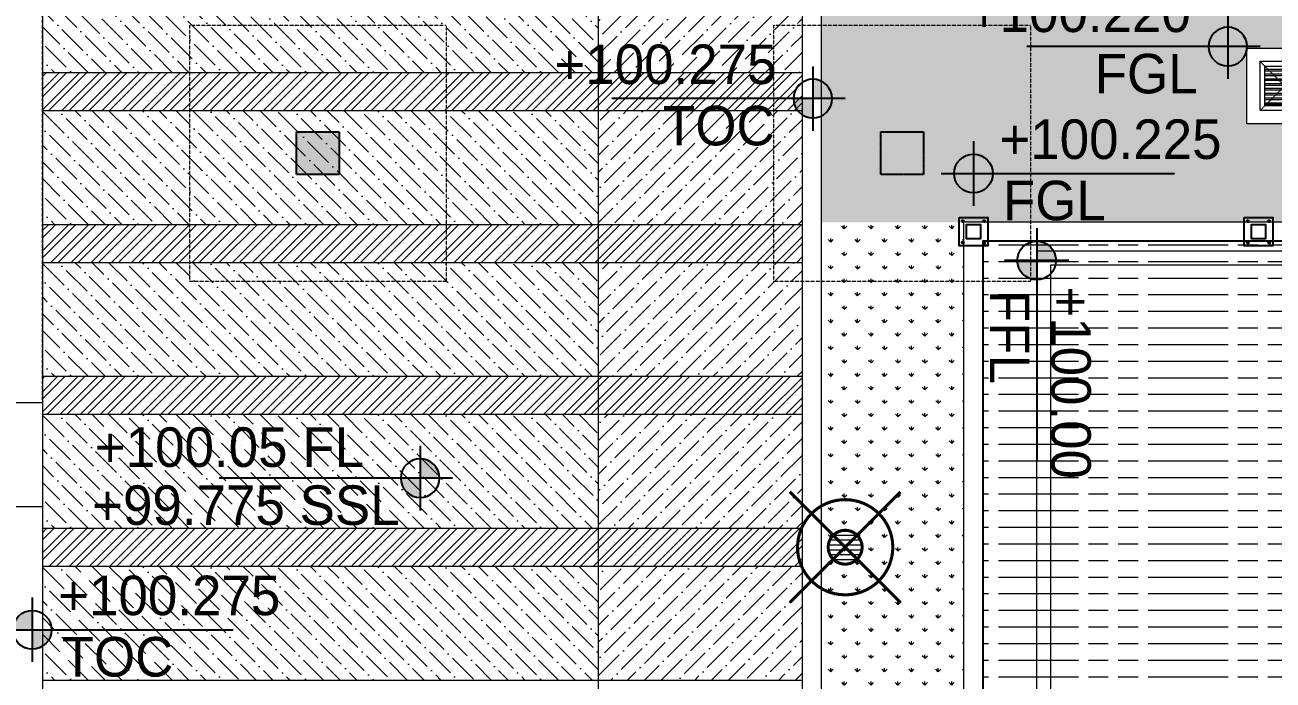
# Model space of a CAD drawing. Header units: millimetres. Extents: x 7964926 to 16080295, y -6277184 to -2986664.
# Drawn here: x 8023827 to 8036964, y -3129035 to -3122134 of the extents above; entities that cross this region are included whole.
import ezdxf

# ---------------------------------------------------------------- set-up
doc = ezdxf.new("R2010")
doc.units = ezdxf.units.MM
doc.header["$LTSCALE"] = 2000
doc.header["$MEASUREMENT"] = 0
for name, pattern in [('( Hidden )', [0.375, 0.25, -0.125]), ('1', [0, 0, 0]), ('DASHED2', [0.375, 0.25, -0.125]), ('HIDDEN', [0.375, 0.25, -0.125])]:
    doc.linetypes.add(name, pattern=pattern)
for name, color, linetype in [('a-col', 8, 'DASHED2'), ('a-hat col', 252, 'Continuous'), ('L-FL', 7, 'Continuous'), ('S - SECTION-SYB-100', 20, 'Continuous')]:
    doc.layers.add(name, color=color, linetype=linetype)
for name, color, linetype, lineweight in [('L - paving', 9, 'Continuous', 5), ('L- MS column', 7, 'Continuous', 20), ('L-CHAMBERS', 50, 'Continuous', 5), ('L-ELE 1', 24, 'Continuous', 20), ('L-ELE 2', 30, 'Continuous', 15), ('L-ELE 4', 27, 'Continuous', 9), ('L-HATCH-1', 9, 'Continuous', 5), ('L-lights', 213, 'Continuous', 0), ('L-Paver 400x400', 250, '1', 13), ('L-SHRUBS', 96, 'Continuous', 18), ('STR-Capital', 8, 'Continuous', 15), ('STR-Column', 250, 'Continuous', 15), ('STR-Podium Column', 250, 'Continuous', 15)]:
    doc.layers.add(name, color=color, linetype=linetype, lineweight=lineweight)
doc.styles.add('Century Gothic', font='GOTHIC.TTF')
doc.styles.get("Standard").update_dxf_attribs({"font": 'romans.shx', "width": 0.75})
pattern_1 = [(45, (0, 0), (66.29126073623883, 243.0679560328757), [312.5, -62.5, 0, -62.5])]
pattern_2 = [(90, (0.2653778046369553, -1.87726691365242e-05), (-141.4213562, 141.4213562), [37.5, -245.3427126]), (45, (0.2653778046369553, -1.87726691365242e-05), (-141.4213562373095, 141.4213562373095), [37.5, -162.5]), (135, (0.2653778046369553, -1.87726691365242e-05), (-141.4213562373095, -141.4213562373095), [37.5, -162.5])]
pattern_3 = [(45, (0, 0), (-106.0660171779821, 106.0660171779821), []), (45, (0, 75), (-106.0660171779821, 106.0660171779821), [])]

# ---------------------------------------------------------------- blocks, each defined once
blk = doc.blocks.new('basement - column')
at = {"layer": 'a-hat col'}
h = blk.add_hatch(color=256, dxfattribs=at)
h.dxf.hatch_style = 1
h.paths.add_polyline_path([(39049.99999997858, -37199.30829999782), (38599.99999997858, -37199.30829999782), (38599.99999997858, -37649.30829999782), (39049.99999997858, -37649.30829999782)])
h = blk.add_hatch(color=256, dxfattribs=at)
h.dxf.hatch_style = 1
h.paths.add_polyline_path([(45199.99999997113, -37199.30829999736), (44749.9999999702, -37199.30829999736), (44749.9999999702, -37649.30829999736), (45199.99999997113, -37649.30829999736)])
at = {"layer": 'a-col', "linetype": 'DASHED2', "ltscale": 0.001}
for points in [[(38599.99999997858, -37199.30829999782), (39049.99999997858, -37199.30829999782), (39049.99999997858, -37649.30829999782), (38599.99999997858, -37649.30829999782)], [(44749.9999999702, -37199.30829999736), (45199.99999997113, -37199.30829999736), (45199.99999997113, -37649.30829999736), (44749.9999999702, -37649.30829999736)]]:
    blk.add_lwpolyline(points, close=True, dxfattribs=at)
blk = doc.blocks.new('finish lvl')
h = blk.add_hatch(color=256)
edge = h.paths.add_edge_path()
edge.add_ellipse((0.03779312691722225, 0.003030802937928456), major_axis=(-0.030468540123942, 0.030468540123942), ratio=0.9999999999984531, start_angle=-45.0000000000443, end_angle=45.00000000010281)
edge.add_line((-0.005295895751714852, 0.003030802937701083), (0.03779312691722236, 0.003030802937701083))
edge.add_line((0.03779312691722225, 0.003030802937928456), (0.03779312691722225, 0.04611982560686556))
edge = h.paths.add_edge_path()
edge.add_ellipse((0.03779312691722225, 0.003030802937928456), major_axis=(-0.030468540123909, 0.030468540123909), ratio=0.9999999999995983, start_angle=134.9999999999885, end_angle=224.999999999953)
edge.add_line((0.0808821495866141, 0.003030802938383204), (0.03779312691767689, 0.003030802938383204))
edge.add_line((0.03779312691722225, 0.003030802937928456), (0.03779312691722225, -0.04005821973088135))
for p, q in [((0.03779312691676751, 0.07484584072017242), (0.03779312691722225, -0.06878423484386076)), ((-0.03402191086343009, 0.00303080293815583), (0.4857257542894331, 0.003030802937473709))]:
    blk.add_line(p, q)
blk.add_ellipse((0.037793126917677, 0.00303080293815583), major_axis=(-0.030468540123953, 0.030468540123953), ratio=0.9999999999978331, start_param=1.570796326794534, end_param=7.85398163397412)
at = {"layer": 'L-FL'}
for tag, p in [('%%P0.00', (0.1256311287966128, 0.03566715156830469)), ('FIN.LVL.', (0.1074625354408454, -0.1030079454646966))]:
    blk.add_attdef(tag, p, '', height=0.08000000000000004, dxfattribs=at)
blk = doc.blocks.new('base plate')
at = {"layer": 'L-ELE 4', "lineweight": 25}
h = blk.add_hatch(dxfattribs=at)
h.set_pattern_fill('ANSI31', color=9)
h.set_pattern_definition([(45, (0, 0), (-0.08838834764831845, 0.08838834764831845), [])])
edge = h.paths.add_edge_path()
edge.add_arc((8051298.690326469, -3135327.01882353), 10, 0, 360)
edge = h.paths.add_edge_path()
edge.add_arc((8051298.690326469, -3135102.01882353), 10, 0, 360)
edge = h.paths.add_edge_path()
edge.add_arc((8051073.690326469, -3135102.01882353), 10, 0, 360)
edge = h.paths.add_edge_path()
edge.add_arc((8051073.690326469, -3135327.01882353), 10, 0, 360)
blk.add_lwpolyline([(8051036.190326469, -3135064.51882353), (8051336.190326469, -3135064.51882353), (8051336.190326469, -3135364.51882353), (8051036.190326469, -3135364.51882353)], close=True, dxfattribs=at)
at = {"layer": 'L-ELE 4', "color": 7, "lineweight": 25}
blk.add_lwpolyline([(8051111.190326469, -3135139.51882353), (8051261.190326469, -3135139.51882353), (8051261.190326469, -3135289.51882353), (8051111.190326469, -3135289.51882353)], close=True, dxfattribs=at)
at = {"layer": 'L-ELE 4', "lineweight": 25}
for centre in [(8051073.690326469, -3135102.01882353), (8051298.690326469, -3135102.01882353), (8051073.690326469, -3135327.01882353), (8051298.690326469, -3135327.01882353)]:
    blk.add_circle(centre, 10, dxfattribs=at)
blk = doc.blocks.new('PL')
at = {"layer": 'L-lights'}
h = blk.add_hatch(dxfattribs=at)
h.set_pattern_fill('ANSI31', color=256, scale=32.5, style=0)
h.set_pattern_definition([(45, (5.943405767538934e-11, 1.438422714272747e-11), (-72.96458098368686, 72.96458098368687), [])])
edge = h.paths.add_edge_path()
edge.add_arc((-1.980708930204855e-10, -4.792233276873503e-11), 358.6952379030135, 89.65216382012761, 276.0669623147895)
edge.add_arc((-2.005542398819671e-10, -4.804645570288812e-11), 358.6952379030137, 276.0669623147899, 449.6521638201272)
at = {"layer": 'L-lights', "const_width": 65}
for points in [[(1.270153404675511e-09, -1658.684768646848), (1.270153404675511e-09, 1658.684768646877)], [(1658.676649893507, -2.17758473526645), (-1658.692887400218, -2.17758473526645)]]:
    blk.add_lwpolyline(points, dxfattribs=at)
for points in [[(6.123636782694438, 1008.676649893462, 1.057607136263516), (106.6097079497425, -1003.045588763812, 0.9455306849885294)], [(2.177584735642948, 358.6886279476718, 1.057607136266735), (37.91075155247358, -356.686204682835, 0.945530684985646)]]:
    blk.add_lwpolyline(points, format="xyb", close=True, dxfattribs=at)
blk = doc.blocks.new('CHAMBERS')
at = {"layer": 'L-Paver 400x400', "true_color": 0x636466}
h = blk.add_hatch(dxfattribs=at)
h.set_pattern_fill('ANSI32', color=251, scale=135, angle=315)
h.set_pattern_definition([(0, (0.4799343226477504, 1.417475164402276), (1.4210854715202e-14, 50.62500000000001), []), (0, (17.35493429470807, -15.45752480719239), (1.4210854715202e-14, 50.62500000000001), [])])
h.paths.add_polyline_path([(7999084.227367846, -3148057.704323237), (7998664.227367677, -3148057.704323237), (7998664.227367676, -3148477.704323041), (7999084.227367845, -3148477.704323041)])
at = {"layer": 'L-CHAMBERS', "color": 42}
for points in [[(7999274.227367846, -3148667.704323237), (7998474.227367848, -3148667.704323237), (7998474.227367848, -3147867.704323237), (7999274.227367846, -3147867.704323237)], [(7999134.227367846, -3148527.704323237), (7998614.227367848, -3148527.704323237), (7998614.227367848, -3148007.704323237), (7999134.227367846, -3148007.704323237)], [(7999084.227367846, -3148477.704323237), (7998664.227367848, -3148477.704323237), (7998664.227367848, -3148057.704323237), (7999084.227367846, -3148057.704323237)]]:
    blk.add_lwpolyline(points, close=True, dxfattribs=at)
at = {"layer": 'L-Paver 400x400', "color": 251, "linetype": '( Hidden )', "ltscale": 0.005, "true_color": 0x636466}
for p, q in [((7998614.227367848, -3148007.704323238), (7999134.227367847, -3148527.704323237)), ((7998614.227367847, -3148527.704323237), (7999134.227367847, -3148007.704323237))]:
    blk.add_line(p, q, dxfattribs=at)

msp = doc.modelspace()

# ---------------------------------------------------------------- hatches: boundary and pattern name
at = {"layer": 'L - paving'}
h = msp.add_hatch(dxfattribs=at)
h.set_pattern_fill('ANSI36', color=256, scale=1000, angle=90)
h.set_pattern_definition([(135, (8092342.28719265, -3196494.727903438), (-243.0679560328757, 66.29126073623885), [312.5, -62.5, 0, -62.5])])
h.paths.add_polyline_path([(8024011.253626472, -3121434.966466619), (8024011.253626473, -3122634.966466619), (8029861.253626471, -3122634.96646662), (8029861.253626473, -3121434.96646662)])
h = msp.add_hatch(dxfattribs=at)
h.set_pattern_fill('ANSI36', color=37, scale=1000)
h.set_pattern_definition(pattern_1)
h.paths.add_polyline_path([(8029861.253626473, -3121434.96646662), (8029861.253626473, -3122634.96646662), (8032011.253626462, -3122634.96646662), (8032011.253626466, -3121434.96646662)])
h = msp.add_hatch(dxfattribs=at)
h.set_pattern_fill('ANSI36', color=256, scale=1000, angle=90)
h.set_pattern_definition([(135, (8092342.28719265, -3198094.727903438), (-243.0679560328757, 66.29126073623885), [312.5, -62.5, 0, -62.5])])
h.paths.add_polyline_path([(8024011.253626473, -3123034.966466619), (8024011.253626474, -3124234.966466619), (8029861.253626471, -3124234.96646662), (8029861.253626473, -3123034.96646662)])
h = msp.add_hatch(dxfattribs=at)
h.set_pattern_fill('ANSI36', color=37, scale=1000)
h.set_pattern_definition(pattern_1)
h.paths.add_polyline_path([(8029861.253626473, -3123034.96646662), (8029861.253626473, -3124234.96646662), (8032011.253626462, -3124234.96646662), (8032011.253626466, -3123034.96646662)])
h = msp.add_hatch(dxfattribs=at)
h.set_pattern_fill('ANSI36', color=256, scale=1000, angle=90)
h.set_pattern_definition([(135, (8092342.28719265, -3199694.727903438), (-243.0679560328757, 66.29126073623885), [312.5, -62.5, 0, -62.5])])
h.paths.add_polyline_path([(8024011.253626472, -3124634.96646662), (8024011.253626473, -3125834.96646662), (8029861.253626471, -3125834.96646662), (8029861.253626473, -3124634.96646662)])
h = msp.add_hatch(dxfattribs=at)
h.set_pattern_fill('ANSI36', color=37, scale=1000)
h.set_pattern_definition(pattern_1)
h.paths.add_polyline_path([(8029861.253626473, -3124634.96646662), (8029861.253626473, -3125834.96646662), (8032011.253626462, -3125834.96646662), (8032011.253626466, -3124634.96646662)])
h = msp.add_hatch(dxfattribs=at)
h.set_pattern_fill('ANSI36', color=256, scale=1000, angle=90)
h.set_pattern_definition([(135, (8092342.28719265, -3201294.727903438), (-243.0679560328757, 66.29126073623885), [312.5, -62.5, 0, -62.5])])
h.paths.add_polyline_path([(8024011.253626474, -3126234.966466619), (8024011.253626473, -3127434.96646662), (8029861.253626471, -3127434.96646662), (8029861.253626473, -3126234.96646662)])
h = msp.add_hatch(dxfattribs=at)
h.set_pattern_fill('ANSI36', color=37, scale=1000)
h.set_pattern_definition(pattern_1)
h.paths.add_polyline_path([(8029861.253626473, -3126234.96646662), (8029861.253626473, -3127434.96646662), (8032011.253626462, -3127434.96646662), (8032011.253626466, -3126234.96646662)])
h = msp.add_hatch(dxfattribs=at)
h.set_pattern_fill('ANSI36', color=256, scale=1000, angle=90)
h.set_pattern_definition([(135, (8092342.28719265, -3202894.727903438), (-243.0679560328757, 66.29126073623885), [312.5, -62.5, 0, -62.5])])
h.paths.add_polyline_path([(8024011.253626472, -3127834.96646662), (8024011.253626473, -3129034.966466619), (8029861.253626471, -3129034.96646662), (8029861.253626473, -3127834.96646662)])
h = msp.add_hatch(dxfattribs=at)
h.set_pattern_fill('ANSI36', color=37, scale=1000)
h.set_pattern_definition(pattern_1)
h.paths.add_polyline_path([(8029861.253626473, -3127834.96646662), (8029861.253626473, -3129034.96646662), (8032011.253626462, -3129034.96646662), (8032011.253626466, -3127834.96646662)])
at = {"layer": 'L-HATCH-1'}
h = msp.add_hatch(dxfattribs=at)
h.set_pattern_fill('STEEL', color=26, scale=1200)
h.set_pattern_definition(pattern_3)
h.paths.add_polyline_path([(8032011.25362647, -3123034.966466623), (8032011.25362647, -3122634.966466622), (8024011.253626473, -3122634.966466623), (8024011.253626474, -3123034.966466623)])
h = msp.add_hatch(dxfattribs=at)
h.set_pattern_fill('STEEL', color=26, scale=1200)
h.set_pattern_definition(pattern_3)
h.paths.add_polyline_path([(8032011.25362647, -3124634.966466622), (8032011.25362647, -3124234.966466621), (8024011.253626473, -3124234.966466622), (8024011.253626474, -3124634.966466622)])
at = {"layer": 'L-HATCH-1', "lineweight": 0}
h = msp.add_hatch(dxfattribs=at)
h.set_pattern_fill('ACAD_ISO09W100', color=125, scale=35)
h.set_pattern_definition([(0, (0, 0), (0, 175), [840, -105, 210, -105, 210, -105])])
h.paths.add_polyline_path([(8050536.190326465, -3132414.518823489), (8051036.190326463, -3132414.518823489), (8051036.190326465, -3134814.518823489), (8050536.190326465, -3134814.518823489)])
h.paths.add_polyline_path([(8051036.190326465, -3129214.518823489), (8051036.190326465, -3131614.51882349), (8050536.190326465, -3131614.518823489), (8050536.190326465, -3129214.518823489)])
h.paths.add_polyline_path([(8051036.190326465, -3128414.518823489), (8050536.190326465, -3128414.518823489), (8050536.190326465, -3126014.518823489), (8051036.190326465, -3126014.518823489)])
h.paths.add_polyline_path([(8033911.380652937, -3137183.094960912), (8048711.380652932, -3137183.094960912), (8052586.057686951, -3137183.094960912), (8052586.190326491, -3135315.01768995), (8051461.190326471, -3135289.51882353), (8051461.190326471, -3125714.51882353), (8048711.380652932, -3125714.51882353), (8048711.380652932, -3124412.77360182), (8033911.380652937, -3124412.77360182)])
at = {"layer": 'L-HATCH-1'}
h = msp.add_hatch(dxfattribs=at)
h.set_pattern_fill('STEEL', color=26, scale=1200)
h.set_pattern_definition(pattern_3)
h.paths.add_polyline_path([(8032011.25362647, -3126234.966466623), (8032011.25362647, -3125834.966466622), (8024011.253626473, -3125834.966466623), (8024011.253626474, -3126234.966466623)])
h = msp.add_hatch(dxfattribs=at)
h.set_pattern_fill('STEEL', color=26, scale=1200)
h.set_pattern_definition(pattern_3)
h.paths.add_polyline_path([(8032011.25362647, -3127834.966466622), (8032011.25362647, -3127434.966466621), (8024011.253626473, -3127434.966466622), (8024011.253626474, -3127834.966466622)])
at = {"layer": 'L-SHRUBS'}
h = msp.add_hatch(dxfattribs=at)
h.set_pattern_fill('GRASS', color=256, scale=200)
h.set_pattern_definition(pattern_2)
h.paths.add_polyline_path([(8032211.386315365, -3121459.965342051), (8034361.386315376, -3121459.96534205), (8034361.386315376, -3124212.773610992), (8032211.386315365, -3124212.773610992)])
h.paths.add_polyline_path([(8036686.122833855, -3122379.967854428), (8037486.122833853, -3122379.967854428), (8037486.122833854, -3123179.967854427), (8036686.122833854, -3123179.967854427)])
h.paths.add_polyline_path([(8048711.323015369, -3122838.157018699), (8037736.386315378, -3122838.157018705), (8037736.386315376, -3121659.965342052), (8034361.386315377, -3121659.965342051), (8034361.386315377, -3124212.773610992), (8048711.323015368, -3124212.773610985)])
h = msp.add_hatch(dxfattribs=at)
h.set_pattern_fill('GRASS', color=256, scale=200)
h.set_pattern_definition(pattern_2)
h.paths.add_polyline_path([(8032911.190326469, -3130734.965179918), (8032912.150195114, -3129932.13023876), (8033712.150195112, -3129932.13023876), (8033711.190326467, -3130734.965179918)])
h.paths.add_polyline_path([(8033711.323015371, -3130734.96518909), (8032211.386315367, -3130734.96518909), (8032211.386315367, -3124212.773610992), (8033711.323015371, -3124212.773610992)])

# ---------------------------------------------------------------- linework, layer by layer
at = {"layer": 'L - paving'}
for points in [[(8034476.253577095, -3124512.77360182), (8048676.253577095, -3124512.77360182), (8048676.253577095, -3136412.773601823), (8034476.253577095, -3136412.773601823)], [(8034626.253577095, -3124662.77360182), (8048526.253577095, -3124662.77360182), (8048526.253577095, -3136262.773601823), (8034626.253577095, -3136262.773601823)]]:
    msp.add_lwpolyline(points, close=True, dxfattribs=at)
at = {"layer": 'L- MS column', "lineweight": 25}
for points in [[(8033736.190326467, -3124387.773601818), (8033736.190326467, -3124237.773601818), (8033886.190326467, -3124237.773601818), (8033886.190326467, -3124387.773601818)], [(8033736.190326467, -3124387.77360182), (8033736.190326467, -3124237.77360182), (8033886.190326467, -3124237.77360182), (8033886.190326467, -3124387.77360182)], [(8036736.190326465, -3124387.773601818), (8036736.190326465, -3124237.773601818), (8036886.190326465, -3124237.773601818), (8036886.190326465, -3124387.773601818)], [(8036736.190326465, -3124387.77360182), (8036736.190326465, -3124237.77360182), (8036886.190326465, -3124237.77360182), (8036886.190326465, -3124387.77360182)]]:
    msp.add_lwpolyline(points, close=True, dxfattribs=at)
at = {"layer": 'L-ELE 1'}
for p, q in [((8024011.253626471, -3103059.965291603), (8024011.253626473, -3136534.96646662)), ((8032011.253626464, -3132484.965179918), (8032011.253626464, -3121259.965332881)), ((8033911.190326468, -3130734.965179918), (8033911.190326467, -3124412.77360182)), ((8048711.190326465, -3124412.77360182), (8033911.190326467, -3124412.77360182)), ((8018711.253626466, -3126109.965291602), (8024011.253626473, -3126109.965291602))]:
    msp.add_line(p, q, dxfattribs=at)
at = {"layer": 'L-ELE 2'}
for p, q in [((8032211.253626462, -3130734.965179918), (8032211.253626462, -3121459.96533288)), ((8033711.190326465, -3130559.965179919), (8033711.190326467, -3124212.773601821)), ((8048711.190326463, -3124212.77360182), (8033711.190326467, -3124212.773601821)), ((8024011.253626474, -3127209.965291598), (8015536.254719019, -3127209.965291598))]:
    msp.add_line(p, q, dxfattribs=at)
at = {"layer": 'L-ELE 4'}
msp.add_line((8029861.253626471, -3107034.96646662), (8029861.253626473, -3130634.96646662), dxfattribs=at)
for points in [[(8024011.253626472, -3122634.96646662), (8032011.253626464, -3122634.96646662)], [(8024011.253626472, -3123034.96646662), (8032011.253626464, -3123034.96646662)], [(8024011.253626472, -3124234.96646662), (8032011.253626464, -3124234.96646662)], [(8024011.253626472, -3124634.96646662), (8032011.253626464, -3124634.96646662)], [(8024011.253626472, -3125834.96646662), (8032011.253626464, -3125834.96646662)], [(8024011.253626472, -3126234.96646662), (8032011.253626464, -3126234.96646662)], [(8024011.253626472, -3127434.96646662), (8032011.253626464, -3127434.96646662)], [(8024011.253626472, -3127834.96646662), (8032011.253626464, -3127834.96646662)], [(8024011.253626473, -3129034.96646662), (8032011.253626464, -3129034.96646662)]]:
    msp.add_lwpolyline(points, dxfattribs=at)
at = {"layer": 'S - SECTION-SYB-100'}
msp.add_lwpolyline([(8033911.190326469, -3137183.094960912), (8048711.190326464, -3137183.094960912), (8048711.190326464, -3124412.77360182), (8033911.190326469, -3124412.77360182)], close=True, dxfattribs=at)
at = {"layer": 'STR-Capital', "linetype": 'HIDDEN', "ltscale": 0.005}
msp.add_lwpolyline([(8021786.057686955, -3135272.465240725), (8021786.057686955, -3126109.96524072), (8024011.057686957, -3126109.96524072), (8024011.057686957, -3120359.965240722), (8022486.057686957, -3120359.965240722), (8022486.057686957, -3116884.965240723)], dxfattribs=at)
msp.add_lwpolyline([(8021786.057686955, -3135272.465240725), (8021786.057686955, -3126109.96524072), (8024011.057686957, -3126109.96524072), (8024011.057686957, -3120359.965240722), (8022486.057686957, -3120359.965240722), (8022486.057686957, -3116884.965240723)], dxfattribs=at)
for points in [[(8025561.057686945, -3122134.965240724), (8028261.057686945, -3122134.965240724), (8028261.057686945, -3124834.965240724), (8025561.057686945, -3124834.965240724)], [(8025561.057686945, -3122134.965240724), (8028261.057686945, -3122134.965240724), (8028261.057686945, -3124834.965240724), (8025561.057686945, -3124834.965240724)], [(8031711.057686945, -3122134.965240723), (8034411.057686945, -3122134.965240723), (8034411.057686945, -3124834.965240723), (8031711.057686945, -3124834.965240723)], [(8031711.057686945, -3122134.965240723), (8034411.057686945, -3122134.965240723), (8034411.057686945, -3124834.965240723), (8031711.057686945, -3124834.965240723)]]:
    msp.add_lwpolyline(points, close=True, dxfattribs=at)
at = {"layer": 'STR-Podium Column', "color": 8, "linetype": 'ByBlock', "ltscale": 0.005}
for points in [[(8026686.057686945, -3123259.965240724), (8027136.057686945, -3123259.965240724), (8027136.057686945, -3123709.965240724), (8026686.057686945, -3123709.965240724)], [(8026686.057686945, -3123259.965240724), (8027136.057686945, -3123259.965240724), (8027136.057686945, -3123709.965240724), (8026686.057686945, -3123709.965240724)], [(8032836.057686945, -3123259.965240724), (8033286.057686945, -3123259.965240724), (8033286.057686945, -3123709.965240724), (8032836.057686945, -3123709.965240724)], [(8032836.057686945, -3123259.965240724), (8033286.057686945, -3123259.965240724), (8033286.057686945, -3123709.965240724), (8032836.057686945, -3123709.965240724)]]:
    msp.add_lwpolyline(points, close=True, dxfattribs=at)

# ---------------------------------------------------------------- block references
for p in [(-17374.99914541282, 10901.78320360556), (-14374.99914541375, 10901.7832036037)]:
    msp.add_blockref('base plate', p)
at = {"layer": 'L-CHAMBERS', "color": 8}
msp.add_blockref('CHAMBERS', (38212.85533465166, 25490.57141913893), dxfattribs=at)
at = {"layer": 'L-FL', "ltscale": 0.5}
ref = msp.add_blockref('finish lvl', (8036666.345621832, -3122377.076414286), dxfattribs=dict(at, xscale=-4725.606725105103, yscale=4725.606725105103, zscale=4725.606725105103, rotation=359.9997894630317))
ref.add_attrib('FIN.LVL.', 'FGL', (8035087.238611985, -3122855.135202914, 1.815885305421428e-06), dxfattribs={"ltscale": 0.5, "height": 416.5668000038458, "rotation": 359.9997894914354, "style": 'Century Gothic'})
ref.add_attrib('%%P0.00', '+100.220', (8033760.601054445, -3122209.276211462), dxfattribs={"ltscale": 0.5, "height": 416.5668000038458, "rotation": 359.9997894914354, "style": 'Century Gothic'})
ref = msp.add_blockref('finish lvl', (8032298.588513111, -3122924.854058594), dxfattribs=dict(at, xscale=-4725.606725105103, yscale=4725.606725105103, zscale=4725.606725105103, rotation=0.000210536423175256))
ref.add_attrib('FIN.LVL.', 'TOC', (8030542.840493196, -3123402.922593503, 1.815885305421428e-06), dxfattribs={"ltscale": 0.5, "height": 416.5668000038457, "rotation": 0.0002105645935092752, "style": 'Century Gothic'})
ref.add_attrib('%%P0.00', '+100.275', (8029399.639179784, -3122757.075185434), dxfattribs={"ltscale": 0.5, "height": 416.5668000038457, "rotation": 0.0002105645935092752, "style": 'Century Gothic'})
ref = msp.add_blockref('finish lvl', (8033632.084492979, -3123713.821736333), dxfattribs=dict(at, xscale=4725.606725105102, yscale=4725.606725105102, zscale=4725.606725105102, rotation=359.9997894626596))
ref.add_attrib('FIN.LVL.', 'FGL', (8034120.921381718, -3124191.888123214, 1.815885305421428e-06), dxfattribs={"ltscale": 0.5, "height": 416.5668000038457, "rotation": 359.9997894342558, "style": 'Century Gothic'})
ref.add_attrib('%%P0.00', '+100.225', (8034083.456088431, -3123546.033868231), dxfattribs={"ltscale": 0.5, "height": 416.5668000038457, "rotation": 359.9997894342558, "style": 'Century Gothic'})
ref = msp.add_blockref('finish lvl', (8034461.929649038, -3124436.457316477), dxfattribs=dict(at, xscale=4725.606725105103, yscale=4725.606725105103, zscale=4725.606725105103, rotation=270.0002105369682))
ref.add_attrib('FIN.LVL.', 'FFL', (8033983.866854707, -3124925.297718573, 1.815885305421428e-06), dxfattribs={"ltscale": 0.5, "height": 416.5668000038458, "rotation": 270.0002104552038, "style": 'Century Gothic'})
ref.add_attrib('%%P0.00', '+100.00 ', (8034629.720834345, -3124887.827678824), dxfattribs={"ltscale": 0.5, "height": 416.5668000038458, "rotation": 270.0002104552038, "style": 'Century Gothic'})
ref = msp.add_blockref('finish lvl', (8028165.300984274, -3126922.765714832), dxfattribs=dict(at, xscale=-4725.606725092182, yscale=4725.606725092182, zscale=4725.606725092182, rotation=359.9997894630317))
ref.add_attrib('FIN.LVL.', '+99.775 SSL', (8024533.944076675, -3127400.81696337, 1.815885305416463e-06), dxfattribs={"ltscale": 0.5, "height": 416.5668000027068, "rotation": 359.9997894914354, "style": 'Century Gothic'})
ref.add_attrib('%%P0.00', '+100.05 FL', (8024561.992215696, -3126789.58258636), dxfattribs={"ltscale": 0.5, "height": 416.5668000027068, "rotation": 359.9997894914354, "style": 'Century Gothic'})
ref = msp.add_blockref('finish lvl', (8023724.904558885, -3128519.702785771), dxfattribs=dict(at, xscale=4725.606725092182, yscale=4725.606725092182, zscale=4725.606725092182, rotation=0.0002105369682294075))
ref.add_attrib('FIN.LVL.', 'TOC', (8024213.74496098, -3128997.765580101, 1.815885305416463e-06), dxfattribs={"ltscale": 0.5, "height": 416.5668000027068, "rotation": 0.0002105085646137511, "style": 'Century Gothic'})
ref.add_attrib('%%P0.00', '+100.275', (8024176.274921228, -3128351.911600464), dxfattribs={"ltscale": 0.5, "height": 416.5668000027068, "rotation": 0.0002105085646137511, "style": 'Century Gothic'})
at = {"layer": 'L-lights', "color": 6, "xscale": 0.497007000161001, "yscale": 0.497007000161001, "zscale": 0.497007000161001, "rotation": 135.0000000000014}
msp.add_blockref('PL', (8032460.485489352, -3127635.737215348, -3.989528296134286e-05), dxfattribs=at)
at = {"layer": 'STR-Column', "ltscale": 1000}
msp.add_blockref('basement - column', (7988086.057637597, -3086060.657023284), dxfattribs=at)

doc.saveas('drawing.dxf')
